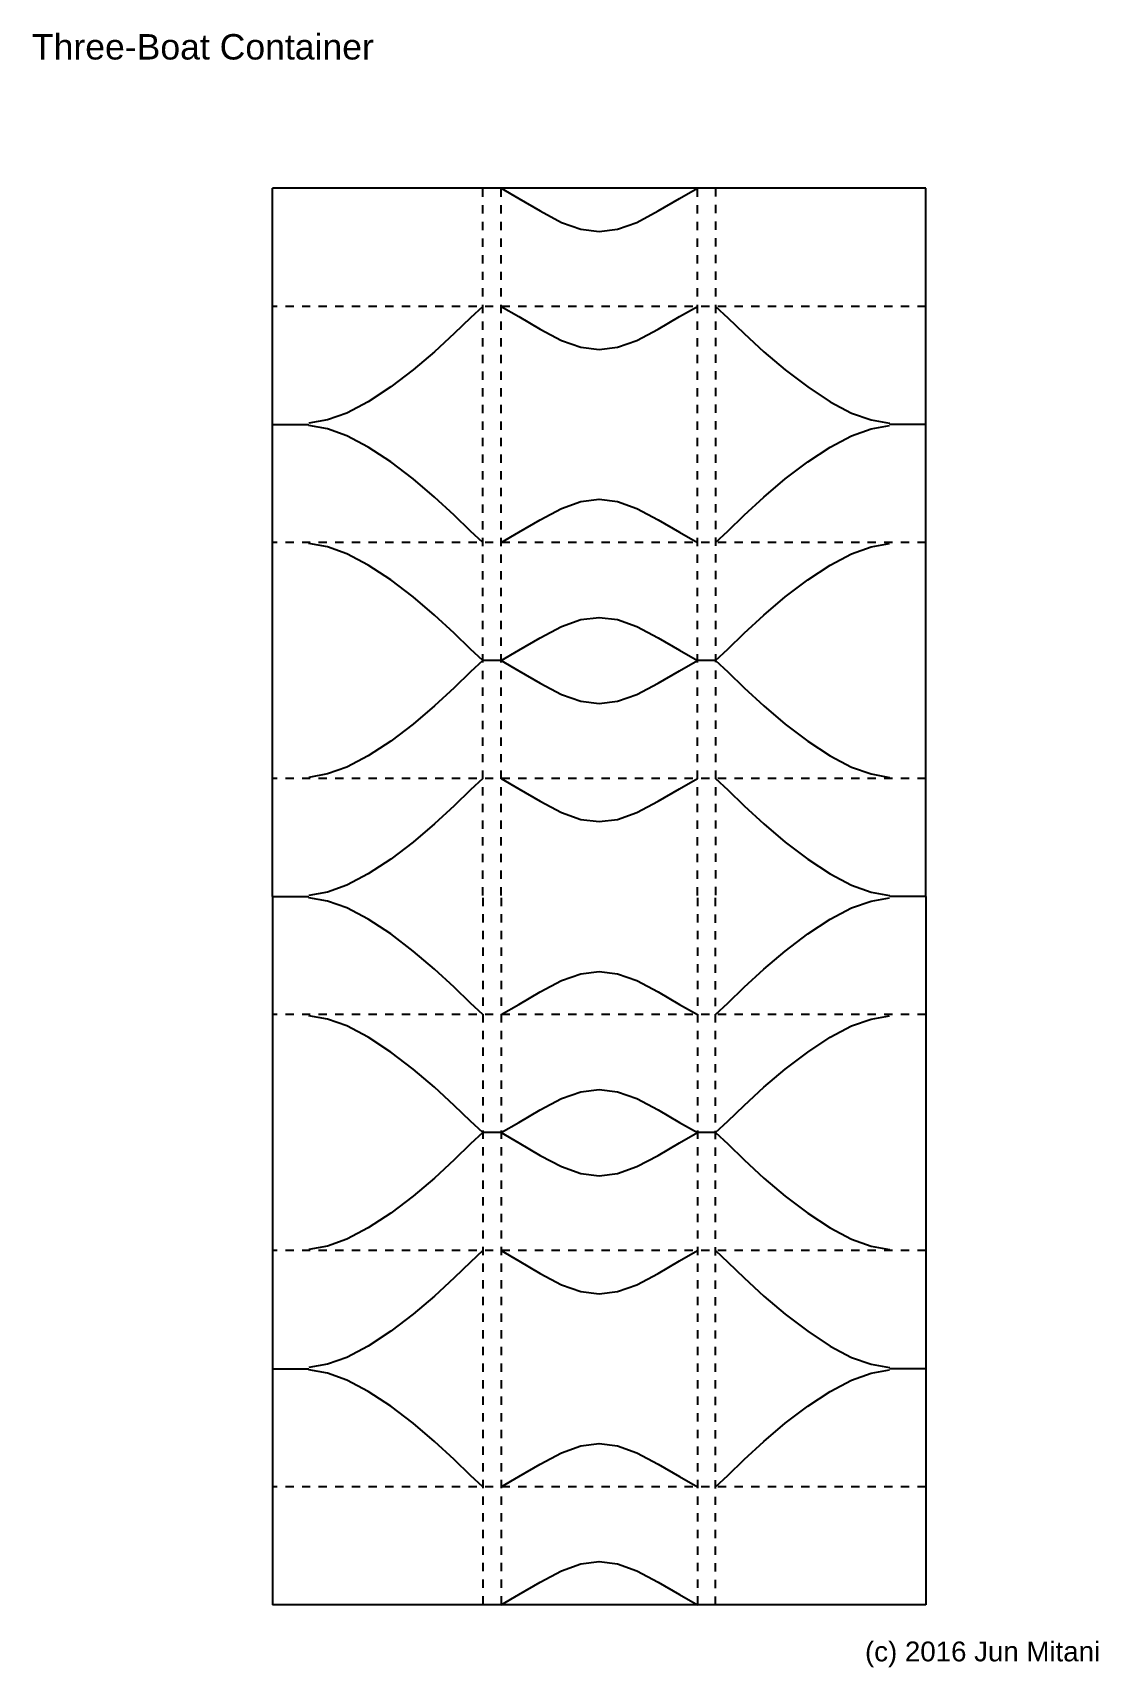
# Model space of a CAD drawing. Extents: x 11 to 192, y -288 to -10.
import ezdxf

# ---------------------------------------------------------------- set-up
doc = ezdxf.new("R2010")
doc.units = 0
for name, pattern in [('AI-LINETYPE-1', [2.822222, 1.411111, -1.411111]), ('AI-LINETYPE-10', [2.822222, 1.411111, -1.411111]), ('AI-LINETYPE-11', [2.822222, 1.411111, -1.411111]), ('AI-LINETYPE-12', [2.822222, 1.411111, -1.411111]), ('AI-LINETYPE-13', [2.822222, 1.411111, -1.411111]), ('AI-LINETYPE-14', [2.822222, 1.411111, -1.411111]), ('AI-LINETYPE-2', [2.822222, 1.411111, -1.411111]), ('AI-LINETYPE-3', [2.822222, 1.411111, -1.411111]), ('AI-LINETYPE-4', [2.822222, 1.411111, -1.411111]), ('AI-LINETYPE-5', [2.822222, 1.411111, -1.411111]), ('AI-LINETYPE-6', [2.822222, 1.411111, -1.411111]), ('AI-LINETYPE-7', [2.822222, 1.411111, -1.411111]), ('AI-LINETYPE-8', [2.822222, 1.411111, -1.411111]), ('AI-LINETYPE-9', [2.822222, 1.411111, -1.411111])]:
    doc.linetypes.add(name, pattern=pattern)
for name, color, linetype in [('CUTLINE', 7, 'CONTINUOUS'), ('MOUNTAINLINE', 7, 'CONTINUOUS'), ('TEXT', 7, 'CONTINUOUS'), ('VALLEYLINE', 7, 'CONTINUOUS')]:
    doc.layers.add(name, color=color, linetype=linetype)

# ---------------------------------------------------------------- blocks, each defined once
blk = doc.blocks.new('BLOCK_2')
at = {"layer": 'CUTLINE', "color": 7}
blk.add_lwpolyline([(162.84, -36.65), (52.01, -36.65)], dxfattribs=at)
blk = doc.blocks.new('BLOCK_3')
at = {"layer": 'CUTLINE', "color": 7}
blk.add_lwpolyline([(162.84, -156.83), (162.84, -36.65)], dxfattribs=at)
blk = doc.blocks.new('BLOCK_4')
at = {"layer": 'CUTLINE', "color": 7}
blk.add_lwpolyline([(52.01, -156.83), (52.01, -36.65)], dxfattribs=at)
blk = doc.blocks.new('BLOCK_5')
at = {"layer": 'CUTLINE', "color": 7}
blk.add_lwpolyline([(162.84, -277), (52.01, -277)], dxfattribs=at)
blk = doc.blocks.new('BLOCK_6')
at = {"layer": 'CUTLINE', "color": 7}
blk.add_lwpolyline([(162.84, -156.83), (162.84, -277)], dxfattribs=at)
blk = doc.blocks.new('BLOCK_7')
at = {"layer": 'CUTLINE', "color": 7}
blk.add_lwpolyline([(52.01, -156.83), (52.01, -277)], dxfattribs=at)
blk = doc.blocks.new('BLOCK_8')
at = {"layer": 'VALLEYLINE', "color": 7, "linetype": 'AI-LINETYPE-1'}
blk.add_lwpolyline([(162.84, -136.8), (52.01, -136.8)], dxfattribs=at)
blk = doc.blocks.new('BLOCK_9')
at = {"layer": 'VALLEYLINE', "color": 7, "linetype": 'AI-LINETYPE-2'}
blk.add_lwpolyline([(162.84, -56.68), (52.01, -56.68)], dxfattribs=at)
blk = doc.blocks.new('BLOCK_10')
at = {"layer": 'VALLEYLINE', "color": 7, "linetype": 'AI-LINETYPE-3'}
blk.add_lwpolyline([(162.84, -96.74), (52.01, -96.74)], dxfattribs=at)
blk = doc.blocks.new('BLOCK_11')
at = {"layer": 'VALLEYLINE', "color": 7, "linetype": 'AI-LINETYPE-8'}
blk.add_lwpolyline([(162.84, -176.86), (52.01, -176.86)], dxfattribs=at)
blk = doc.blocks.new('BLOCK_12')
at = {"layer": 'VALLEYLINE', "color": 7, "linetype": 'AI-LINETYPE-9'}
blk.add_lwpolyline([(162.84, -256.97), (52.01, -256.97)], dxfattribs=at)
blk = doc.blocks.new('BLOCK_13')
at = {"layer": 'VALLEYLINE', "color": 7, "linetype": 'AI-LINETYPE-10'}
blk.add_lwpolyline([(162.84, -216.91), (52.01, -216.91)], dxfattribs=at)
blk = doc.blocks.new('BLOCK_14')
at = {"layer": 'MOUNTAINLINE', "color": 7}
blk.add_lwpolyline([(127.16, -136.8), (129.24, -138.72), (132.04, -141.42), (135.33, -144.5), (138.96, -147.58), (142.79, -150.47), (146.61, -152.97), (150.24, -154.9), (153.53, -156.06), (156.67, -156.63)], dxfattribs=at)
blk = doc.blocks.new('BLOCK_15')
at = {"layer": 'MOUNTAINLINE', "color": 7}
blk.add_lwpolyline([(127.16, -116.77), (129.24, -118.69), (132.04, -121.39), (135.33, -124.47), (138.96, -127.55), (142.79, -130.44), (146.61, -132.95), (150.24, -134.87), (153.53, -136.03), (156.67, -136.61)], dxfattribs=at)
blk = doc.blocks.new('BLOCK_16')
at = {"layer": 'MOUNTAINLINE', "color": 7}
blk.add_lwpolyline([(127.16, -116.77), (124.08, -116.77)], dxfattribs=at)
blk = doc.blocks.new('BLOCK_17')
at = {"layer": 'MOUNTAINLINE', "color": 7}
blk.add_lwpolyline([(90.77, -136.8), (93.81, -138.53), (97.39, -140.65), (101.03, -142.57), (104.32, -143.73), (107.42, -144.12), (110.53, -143.73), (113.82, -142.57), (117.45, -140.65), (121.04, -138.53), (124.08, -136.8)], dxfattribs=at)
blk = doc.blocks.new('BLOCK_18')
at = {"layer": 'MOUNTAINLINE', "color": 7}
blk.add_lwpolyline([(90.77, -116.77), (93.81, -118.5), (97.39, -120.62), (101.03, -122.55), (104.32, -123.7), (107.42, -124.09), (110.53, -123.7), (113.82, -122.55), (117.45, -120.62), (121.04, -118.5), (124.08, -116.77)], dxfattribs=at)
blk = doc.blocks.new('BLOCK_19')
at = {"layer": 'MOUNTAINLINE', "color": 7}
blk.add_lwpolyline([(90.77, -116.77), (87.68, -116.77)], dxfattribs=at)
blk = doc.blocks.new('BLOCK_20')
at = {"layer": 'MOUNTAINLINE', "color": 7}
blk.add_lwpolyline([(127.16, -56.68), (129.24, -58.61), (132.04, -61.3), (135.33, -64.39), (138.96, -67.47), (142.79, -70.36), (146.61, -72.86), (150.24, -74.79), (153.53, -75.94), (156.67, -76.52)], dxfattribs=at)
blk = doc.blocks.new('BLOCK_21')
at = {"layer": 'MOUNTAINLINE', "color": 7}
blk.add_lwpolyline([(127.16, -96.74), (129.24, -94.81), (132.04, -92.12), (135.33, -89.04), (138.96, -85.95), (142.79, -83.07), (146.61, -80.56), (150.24, -78.64), (153.53, -77.48), (156.67, -76.9)], dxfattribs=at)
blk = doc.blocks.new('BLOCK_22')
at = {"layer": 'MOUNTAINLINE', "color": 7}
blk.add_lwpolyline([(127.16, -116.77), (129.24, -114.84), (132.04, -112.15), (135.33, -109.07), (138.96, -105.98), (142.79, -103.09), (146.61, -100.59), (150.24, -98.67), (153.53, -97.51), (156.67, -96.93)], dxfattribs=at)
blk = doc.blocks.new('BLOCK_23')
at = {"layer": 'MOUNTAINLINE', "color": 7}
blk.add_lwpolyline([(90.77, -56.68), (93.81, -58.42), (97.39, -60.53), (101.03, -62.46), (104.32, -63.61), (107.42, -64), (110.53, -63.61), (113.82, -62.46), (117.45, -60.53), (121.04, -58.42), (124.08, -56.68)], dxfattribs=at)
blk = doc.blocks.new('BLOCK_24')
at = {"layer": 'MOUNTAINLINE', "color": 7}
blk.add_lwpolyline([(90.77, -36.65), (93.81, -38.39), (97.39, -40.5), (101.03, -42.43), (104.32, -43.59), (107.42, -43.97), (110.53, -43.59), (113.82, -42.43), (117.45, -40.5), (121.04, -38.39), (124.08, -36.65)], dxfattribs=at)
blk = doc.blocks.new('BLOCK_25')
at = {"layer": 'MOUNTAINLINE', "color": 7}
blk.add_lwpolyline([(90.77, -96.74), (93.81, -95.01), (97.39, -92.89), (101.03, -90.96), (104.32, -89.81), (107.42, -89.42), (110.53, -89.81), (113.82, -90.96), (117.45, -92.89), (121.04, -95.01), (124.08, -96.74)], dxfattribs=at)
blk = doc.blocks.new('BLOCK_26')
at = {"layer": 'MOUNTAINLINE', "color": 7}
blk.add_lwpolyline([(90.77, -116.77), (93.81, -115.04), (97.39, -112.92), (101.03, -110.99), (104.32, -109.84), (107.42, -109.45), (110.53, -109.84), (113.82, -110.99), (117.45, -112.92), (121.04, -115.04), (124.08, -116.77)], dxfattribs=at)
blk = doc.blocks.new('BLOCK_27')
at = {"layer": 'MOUNTAINLINE', "color": 7}
blk.add_lwpolyline([(162.84, -76.71), (156.67, -76.71)], dxfattribs=at)
blk = doc.blocks.new('BLOCK_28')
at = {"layer": 'MOUNTAINLINE', "color": 7}
blk.add_lwpolyline([(162.84, -156.83), (156.67, -156.83)], dxfattribs=at)
blk = doc.blocks.new('BLOCK_29')
at = {"layer": 'MOUNTAINLINE', "color": 7}
blk.add_lwpolyline([(87.68, -136.8), (85.61, -138.72), (82.81, -141.42), (79.51, -144.5), (75.88, -147.58), (72.06, -150.47), (68.24, -152.97), (64.6, -154.9), (61.31, -156.06), (58.18, -156.63)], dxfattribs=at)
blk = doc.blocks.new('BLOCK_30')
at = {"layer": 'MOUNTAINLINE', "color": 7}
blk.add_lwpolyline([(87.68, -116.77), (85.61, -118.69), (82.81, -121.39), (79.51, -124.47), (75.88, -127.55), (72.06, -130.44), (68.24, -132.95), (64.6, -134.87), (61.31, -136.03), (58.18, -136.61)], dxfattribs=at)
blk = doc.blocks.new('BLOCK_31')
at = {"layer": 'MOUNTAINLINE', "color": 7}
blk.add_lwpolyline([(87.68, -56.68), (85.61, -58.61), (82.81, -61.3), (79.51, -64.39), (75.88, -67.47), (72.06, -70.36), (68.24, -72.86), (64.6, -74.79), (61.31, -75.94), (58.18, -76.52)], dxfattribs=at)
blk = doc.blocks.new('BLOCK_32')
at = {"layer": 'MOUNTAINLINE', "color": 7}
blk.add_lwpolyline([(87.68, -96.74), (85.61, -94.81), (82.81, -92.12), (79.51, -89.04), (75.88, -85.95), (72.06, -83.07), (68.24, -80.56), (64.6, -78.64), (61.31, -77.48), (58.18, -76.9)], dxfattribs=at)
blk = doc.blocks.new('BLOCK_33')
at = {"layer": 'MOUNTAINLINE', "color": 7}
blk.add_lwpolyline([(87.68, -116.77), (85.61, -114.84), (82.81, -112.15), (79.51, -109.07), (75.88, -105.98), (72.06, -103.09), (68.24, -100.59), (64.6, -98.67), (61.31, -97.51), (58.18, -96.93)], dxfattribs=at)
blk = doc.blocks.new('BLOCK_34')
at = {"layer": 'MOUNTAINLINE', "color": 7}
blk.add_lwpolyline([(52.01, -76.71), (58.18, -76.71)], dxfattribs=at)
blk = doc.blocks.new('BLOCK_35')
at = {"layer": 'MOUNTAINLINE', "color": 7}
blk.add_lwpolyline([(52.01, -156.83), (58.18, -156.83)], dxfattribs=at)
blk = doc.blocks.new('BLOCK_36')
at = {"layer": 'MOUNTAINLINE', "color": 7}
blk.add_lwpolyline([(127.16, -176.86), (129.24, -174.93), (132.04, -172.23), (135.33, -169.15), (138.96, -166.07), (142.79, -163.18), (146.61, -160.68), (150.24, -158.75), (153.53, -157.6), (156.67, -157.02)], dxfattribs=at)
blk = doc.blocks.new('BLOCK_37')
at = {"layer": 'MOUNTAINLINE', "color": 7}
blk.add_lwpolyline([(127.16, -196.88), (129.24, -194.96), (132.04, -192.26), (135.33, -189.18), (138.96, -186.1), (142.79, -183.21), (146.61, -180.71), (150.24, -178.78), (153.53, -177.63), (156.67, -177.05)], dxfattribs=at)
blk = doc.blocks.new('BLOCK_38')
at = {"layer": 'MOUNTAINLINE', "color": 7}
blk.add_lwpolyline([(127.16, -196.88), (124.08, -196.88)], dxfattribs=at)
blk = doc.blocks.new('BLOCK_39')
at = {"layer": 'MOUNTAINLINE', "color": 7}
blk.add_lwpolyline([(90.77, -176.86), (93.81, -175.12), (97.39, -173), (101.03, -171.08), (104.32, -169.92), (107.42, -169.54), (110.53, -169.92), (113.82, -171.08), (117.45, -173), (121.04, -175.12), (124.08, -176.86)], dxfattribs=at)
blk = doc.blocks.new('BLOCK_40')
at = {"layer": 'MOUNTAINLINE', "color": 7}
blk.add_lwpolyline([(90.77, -196.88), (93.81, -195.15), (97.39, -193.03), (101.03, -191.11), (104.32, -189.95), (107.42, -189.57), (110.53, -189.95), (113.82, -191.11), (117.45, -193.03), (121.04, -195.15), (124.08, -196.88)], dxfattribs=at)
blk = doc.blocks.new('BLOCK_41')
at = {"layer": 'MOUNTAINLINE', "color": 7}
blk.add_lwpolyline([(90.77, -196.88), (87.68, -196.88)], dxfattribs=at)
blk = doc.blocks.new('BLOCK_42')
at = {"layer": 'MOUNTAINLINE', "color": 7}
blk.add_lwpolyline([(127.16, -256.97), (129.24, -255.04), (132.04, -252.35), (135.33, -249.27), (138.96, -246.19), (142.79, -243.3), (146.61, -240.79), (150.24, -238.87), (153.53, -237.71), (156.67, -237.13)], dxfattribs=at)
blk = doc.blocks.new('BLOCK_43')
at = {"layer": 'MOUNTAINLINE', "color": 7}
blk.add_lwpolyline([(127.16, -216.91), (129.24, -218.84), (132.04, -221.53), (135.33, -224.62), (138.96, -227.7), (142.79, -230.59), (146.61, -233.09), (150.24, -235.02), (153.53, -236.17), (156.67, -236.75)], dxfattribs=at)
blk = doc.blocks.new('BLOCK_44')
at = {"layer": 'MOUNTAINLINE', "color": 7}
blk.add_lwpolyline([(127.16, -196.88), (129.24, -198.81), (132.04, -201.51), (135.33, -204.59), (138.96, -207.67), (142.79, -210.56), (146.61, -213.06), (150.24, -214.99), (153.53, -216.14), (156.67, -216.72)], dxfattribs=at)
blk = doc.blocks.new('BLOCK_45')
at = {"layer": 'MOUNTAINLINE', "color": 7}
blk.add_lwpolyline([(90.77, -256.97), (93.81, -255.24), (97.39, -253.12), (101.03, -251.19), (104.32, -250.04), (107.42, -249.65), (110.53, -250.04), (113.82, -251.19), (117.45, -253.12), (121.04, -255.24), (124.08, -256.97)], dxfattribs=at)
blk = doc.blocks.new('BLOCK_46')
at = {"layer": 'MOUNTAINLINE', "color": 7}
blk.add_lwpolyline([(90.77, -277), (93.81, -275.27), (97.39, -273.15), (101.03, -271.22), (104.32, -270.07), (107.42, -269.68), (110.53, -270.07), (113.82, -271.22), (117.45, -273.15), (121.04, -275.27), (124.08, -277)], dxfattribs=at)
blk = doc.blocks.new('BLOCK_47')
at = {"layer": 'MOUNTAINLINE', "color": 7}
blk.add_lwpolyline([(90.77, -216.91), (93.81, -218.65), (97.39, -220.76), (101.03, -222.69), (104.32, -223.85), (107.42, -224.23), (110.53, -223.85), (113.82, -222.69), (117.45, -220.76), (121.04, -218.65), (124.08, -216.91)], dxfattribs=at)
blk = doc.blocks.new('BLOCK_48')
at = {"layer": 'MOUNTAINLINE', "color": 7}
blk.add_lwpolyline([(90.77, -196.88), (93.81, -198.62), (97.39, -200.74), (101.03, -202.66), (104.32, -203.82), (107.42, -204.2), (110.53, -203.82), (113.82, -202.66), (117.45, -200.74), (121.04, -198.62), (124.08, -196.88)], dxfattribs=at)
blk = doc.blocks.new('BLOCK_49')
at = {"layer": 'MOUNTAINLINE', "color": 7}
blk.add_lwpolyline([(162.84, -236.94), (156.67, -236.94)], dxfattribs=at)
blk = doc.blocks.new('BLOCK_50')
at = {"layer": 'MOUNTAINLINE', "color": 7}
blk.add_lwpolyline([(162.84, -156.83), (156.67, -156.83)], dxfattribs=at)
blk = doc.blocks.new('BLOCK_51')
at = {"layer": 'MOUNTAINLINE', "color": 7}
blk.add_lwpolyline([(87.68, -176.86), (85.61, -174.93), (82.81, -172.23), (79.51, -169.15), (75.88, -166.07), (72.06, -163.18), (68.24, -160.68), (64.6, -158.75), (61.31, -157.6), (58.18, -157.02)], dxfattribs=at)
blk = doc.blocks.new('BLOCK_52')
at = {"layer": 'MOUNTAINLINE', "color": 7}
blk.add_lwpolyline([(87.68, -196.88), (85.61, -194.96), (82.81, -192.26), (79.51, -189.18), (75.88, -186.1), (72.06, -183.21), (68.24, -180.71), (64.6, -178.78), (61.31, -177.63), (58.18, -177.05)], dxfattribs=at)
blk = doc.blocks.new('BLOCK_53')
at = {"layer": 'MOUNTAINLINE', "color": 7}
blk.add_lwpolyline([(87.68, -256.97), (85.61, -255.04), (82.81, -252.35), (79.51, -249.27), (75.88, -246.19), (72.06, -243.3), (68.24, -240.79), (64.6, -238.87), (61.31, -237.71), (58.18, -237.13)], dxfattribs=at)
blk = doc.blocks.new('BLOCK_54')
at = {"layer": 'MOUNTAINLINE', "color": 7}
blk.add_lwpolyline([(87.68, -216.91), (85.61, -218.84), (82.81, -221.53), (79.51, -224.62), (75.88, -227.7), (72.06, -230.59), (68.24, -233.09), (64.6, -235.02), (61.31, -236.17), (58.18, -236.75)], dxfattribs=at)
blk = doc.blocks.new('BLOCK_55')
at = {"layer": 'MOUNTAINLINE', "color": 7}
blk.add_lwpolyline([(87.68, -196.88), (85.61, -198.81), (82.81, -201.51), (79.51, -204.59), (75.88, -207.67), (72.06, -210.56), (68.24, -213.06), (64.6, -214.99), (61.31, -216.14), (58.18, -216.72)], dxfattribs=at)
blk = doc.blocks.new('BLOCK_56')
at = {"layer": 'MOUNTAINLINE', "color": 7}
blk.add_lwpolyline([(52.01, -236.94), (58.18, -236.94)], dxfattribs=at)
blk = doc.blocks.new('BLOCK_57')
at = {"layer": 'MOUNTAINLINE', "color": 7}
blk.add_lwpolyline([(52.01, -156.83), (58.18, -156.83)], dxfattribs=at)

msp = doc.modelspace()

# ---------------------------------------------------------------- linework, layer by layer
at = {"layer": 'VALLEYLINE', "color": 7, "linetype": 'AI-LINETYPE-4'}
msp.add_lwpolyline([(87.68, -156.63), (87.68, -36.65)], dxfattribs=at)
at = {"layer": 'VALLEYLINE', "color": 7, "linetype": 'AI-LINETYPE-5'}
msp.add_lwpolyline([(90.77, -156.63), (90.77, -36.65)], dxfattribs=at)
at = {"layer": 'VALLEYLINE', "color": 7, "linetype": 'AI-LINETYPE-6'}
msp.add_lwpolyline([(124.08, -156.63), (124.08, -36.65)], dxfattribs=at)
at = {"layer": 'VALLEYLINE', "color": 7, "linetype": 'AI-LINETYPE-7'}
msp.add_lwpolyline([(127.16, -36.65), (127.16, -156.63)], dxfattribs=at)
at = {"layer": 'VALLEYLINE', "color": 7, "linetype": 'AI-LINETYPE-11'}
msp.add_lwpolyline([(87.68, -157.02), (87.68, -277)], dxfattribs=at)
at = {"layer": 'VALLEYLINE', "color": 7, "linetype": 'AI-LINETYPE-12'}
msp.add_lwpolyline([(90.77, -157.02), (90.77, -277)], dxfattribs=at)
at = {"layer": 'VALLEYLINE', "color": 7, "linetype": 'AI-LINETYPE-13'}
msp.add_lwpolyline([(124.08, -157.02), (124.08, -277)], dxfattribs=at)
at = {"layer": 'VALLEYLINE', "color": 7, "linetype": 'AI-LINETYPE-14'}
msp.add_lwpolyline([(127.16, -277), (127.16, -157.02)], dxfattribs=at)

# ---------------------------------------------------------------- block references
at = {"layer": 'CUTLINE'}
for name in ['BLOCK_2', 'BLOCK_4', 'BLOCK_3', 'BLOCK_7', 'BLOCK_6', 'BLOCK_5']:
    msp.add_blockref(name, (0, 0), dxfattribs=at)
at = {"layer": 'MOUNTAINLINE'}
for name in ['BLOCK_24', 'BLOCK_31', 'BLOCK_23', 'BLOCK_20', 'BLOCK_34', 'BLOCK_32', 'BLOCK_21', 'BLOCK_27', 'BLOCK_25', 'BLOCK_33', 'BLOCK_22', 'BLOCK_26', 'BLOCK_30', 'BLOCK_19', 'BLOCK_18', 'BLOCK_16', 'BLOCK_15', 'BLOCK_29', 'BLOCK_17', 'BLOCK_14', 'BLOCK_35', 'BLOCK_57', 'BLOCK_51', 'BLOCK_36', 'BLOCK_28', 'BLOCK_50', 'BLOCK_39', 'BLOCK_52', 'BLOCK_37', 'BLOCK_40', 'BLOCK_55', 'BLOCK_41', 'BLOCK_48', 'BLOCK_38', 'BLOCK_44', 'BLOCK_54', 'BLOCK_47', 'BLOCK_43', 'BLOCK_56', 'BLOCK_53', 'BLOCK_42', 'BLOCK_49', 'BLOCK_45', 'BLOCK_46']:
    msp.add_blockref(name, (0, 0), dxfattribs=at)
at = {"layer": 'VALLEYLINE'}
for name in ['BLOCK_9', 'BLOCK_10', 'BLOCK_8', 'BLOCK_11', 'BLOCK_13', 'BLOCK_12']:
    msp.add_blockref(name, (0, 0), dxfattribs=at)

# ---------------------------------------------------------------- texts
at = {"layer": 'TEXT', "color": 7, "attachment_point": 7}
for s, insert, char_height in [('\\fArial|b0|i0|c0|p34;\\W1;Three-Boat Container', (11.19, -14.86), 4.318), ('\\fArial|b0|i0|c0|p34;\\W1;(c) 2016 Jun Mitani', (152.51, -287.61), 3.3584)]:
    msp.add_mtext(s, dxfattribs=dict(at, insert=insert, char_height=char_height))

doc.saveas('drawing.dxf')
